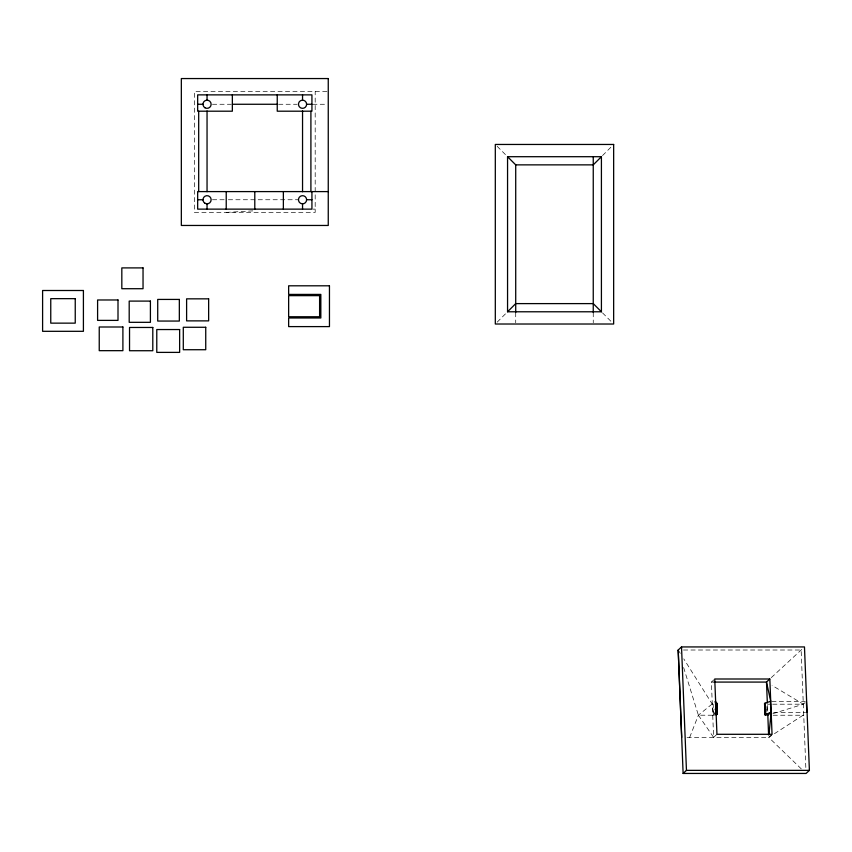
<?xml version="1.0" encoding="UTF-8"?>
<svg xmlns="http://www.w3.org/2000/svg" width="852" height="852" viewBox="0 0 852 852"><rect width="100%" height="100%" fill="white"/><g stroke="black" fill="none" stroke-linecap="round" stroke-linejoin="round"><path stroke-width="0.64" stroke-dasharray="4.26 3.19" d="M689.673 737.385L698.384 715.201L715.392 701.356M602.524 155.586L611.8 146.32M497.163 322.162L506.439 312.886M771.305 677.617L802.808 648.478M716.947 734.296L713.614 737.385L711.409 682.079L713.912 679.768M683.634 667.563L698.384 715.201L712.751 715.222L715.829 712.378M804.852 702.783L803.319 704.199L772.892 713.656M772.04 734.296L768.706 737.385L687.01 737.385M801.274 768.877L768.706 737.385L805.289 713.806M252.799 210.881L226.227 212.404L226.227 209.134M712.751 715.222L714.445 715.137L714.2 709.013M712.315 704.199L713.167 704.178L713.614 715.201L712.315 704.199L683.762 658.862M326.923 91.611L194.394 91.611L194.394 212.404L315.187 212.404L315.187 91.611M212.457 104.264L230.977 104.264M278.615 104.264L297.135 104.264M312.748 104.264L326.944 104.264M212.457 199.751L227.047 199.751M228.368 199.751L298.456 199.751M313.014 209.134L315.187 209.134M683.485 650.012L801.136 650.012L805.907 769.484M711.409 682.079L714.029 682.079M771.806 701.356L805.065 701.356M767.396 704.199L771.379 704.199M772.711 704.199L803.319 704.199L772.072 685.423M773.573 712.378L805.513 712.378M773.147 715.233L803.745 715.233M497.163 146.32L506.439 155.586M602.524 312.886L612.726 323.089M698.384 715.201L713.614 737.385M678.192 650.012L680.29 653.335M766.864 706.638L767.407 711.548M767.439 705.435L767.684 711.558M766.779 709.077L766.875 711.526M593.248 312.546L593.248 322.791M515.716 312.546L515.716 322.791"/><path stroke-width="1.28" d="M768.951 734.861L771.156 712.155L767.822 715.233L765.064 714.785L764.532 703.603L770.709 701.143L766.491 682.079L769.825 679.001L772.04 734.296L716.947 734.296L714.743 679.001L769.825 679.001M716.138 714.019L715.392 701.356L716.809 703.283L716.031 703.763M715.904 714.924L717.246 714.306L716.809 703.283M764.968 714.626L770.911 712.378L770.474 701.356M601.416 156.704L593.248 164.862L515.716 164.862L507.558 156.704L601.416 156.704L601.416 311.779L507.558 311.779L507.558 156.704M507.558 311.779L515.716 303.61L593.248 303.61L601.416 311.779M678.192 650.012L681.525 646.934L804.469 646.934L809.4 770.368L806.067 773.446L683.123 773.446L678.192 650.012L681.685 737.385M683.123 773.446L686.456 770.368L809.4 770.368M197.664 104.264L202.968 104.264M232.298 104.264L277.294 104.264M306.624 104.264A4.079 4.079 0 0 0 300.5 100.728A4.079 4.079 0 0 0 300.5 107.799A4.079 4.079 0 0 0 306.624 104.264L311.928 104.264M328.254 191.594L197.664 191.594L197.664 209.134L311.928 209.134L311.928 191.594M197.664 199.751L202.968 199.751M306.624 199.751A4.079 4.079 0 0 0 300.5 196.216A4.079 4.079 0 0 0 300.5 203.287A4.079 4.079 0 0 0 306.624 199.751L311.928 199.751M714.029 682.079L766.491 682.079L767.343 702.9M765.32 704.018L764.532 703.603M715.829 712.378L717.246 714.306M806.397 701.356L806.844 712.378M767.822 715.233L768.6 734.775M765.298 703.134L765.746 714.157M764.883 703.283L765.33 714.924M764.617 703.443L765.064 714.785M716.713 703.134L717.16 714.466M716.457 703.603L716.607 707.277M716.085 704.987L716.181 707.437M681.525 646.934L686.456 770.368M593.248 156.704L593.248 312.546M515.716 164.862L515.716 312.546M310.905 111.197L310.905 191.594M302.545 94.87L302.545 100.185M302.545 110.909L302.545 191.743M302.545 203.83L302.545 209.134M283.365 191.594L283.365 209.134M277.241 94.87L277.241 111.197L311.928 111.197L311.928 94.87L197.664 94.87L197.664 111.197L232.351 111.197L232.351 94.87M254.791 191.594L254.791 209.134M226.227 191.594L226.227 209.134M207.047 94.87L207.047 100.185M207.047 110.984L207.047 191.7M207.047 203.83L207.047 209.134M198.686 111.197L198.686 191.594M328.254 78.554L181.338 78.554L181.338 225.46L328.254 225.46L328.254 78.554M613.653 144.457L495.31 144.457L495.31 324.016L613.653 324.016L613.653 144.457M143.04 267.901L121.825 267.901L121.825 288.711L143.04 288.711L143.04 267.901M329.458 285.803L288.647 285.803L288.647 294.419L320.831 294.419L320.831 317.977L288.647 317.977L288.647 326.604L329.458 326.604L329.458 285.803M83.411 290.5L42.6 290.5L42.6 331.311L83.411 331.311L83.411 290.5M319.606 295.644L288.647 295.644L288.647 316.752L319.606 316.752L319.606 295.644M75.242 298.658L50.758 298.658L50.758 323.142L75.242 323.142L75.242 298.658M208.644 298.839L186.609 298.839L186.609 320.874L208.644 320.874L208.644 298.839M179.335 299.425L157.716 299.425L157.716 321.055L179.335 321.055L179.335 299.425M118.002 299.979L97.597 299.979L97.597 320.384L118.002 320.384L118.002 299.979M150.41 301.097L129.195 301.097L129.195 322.322L150.41 322.322L150.41 301.097M122.901 326.998L99.237 326.998L99.237 350.673L122.901 350.673L122.901 326.998M205.737 327.274L183.297 327.274L183.297 349.725L205.737 349.725L205.737 327.274M152.796 327.466L129.536 327.466L129.536 350.726L152.796 350.726L152.796 327.466M179.634 329.543L156.779 329.543L156.779 352.387L179.634 352.387L179.634 329.543M205.012 107.799A4.079 4.079 0 0 0 211.136 104.264A4.079 4.079 0 0 0 205.012 100.728A4.079 4.079 0 0 0 205.012 107.799M205.012 203.287A4.079 4.079 0 0 0 211.136 199.751A4.079 4.079 0 0 0 205.012 196.216A4.079 4.079 0 0 0 205.012 203.287"/></g></svg>
